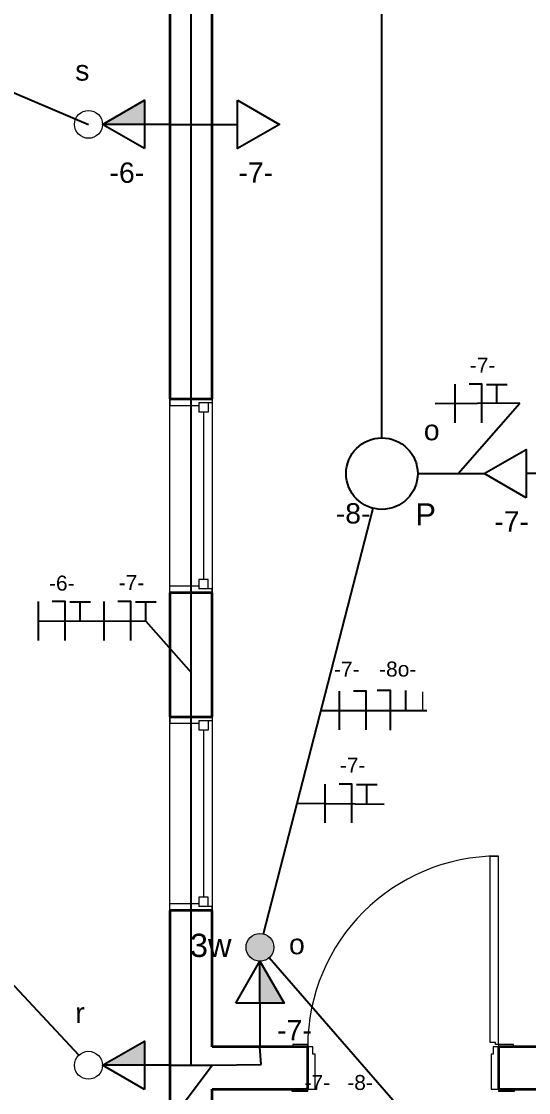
# Model space of a CAD drawing. Header units: metres. Extents: x -182 to 99, y 70 to 117.
# Drawn here: x -82.97 to -80.58, y 97.66 to 102.71 of the extents above; entities that cross this region are included whole.
import ezdxf

# ---------------------------------------------------------------- set-up
doc = ezdxf.new("R2010")
doc.units = ezdxf.units.M
doc.header["$LTSCALE"] = 0.01
for name, color, linetype, lineweight in [('A-DOOR', 1, 'Continuous', 9), ('A-DOOR-FRAM', 1, 'Continuous', 13), ('A-GLAZ', 6, 'Continuous', 9), ('A-GLAZ-FRAM', 6, 'Continuous', 13), ('A-GLAZ-GLAS', 6, 'Continuous', 13), ('A-WALL', 2, 'Continuous', 9)]:
    doc.layers.add(name, color=color, linetype=linetype, lineweight=lineweight)
for name, color, linetype in [('FIAÇÃO', 10, 'Continuous'), ('Força', 7, 'Continuous'), ('Iluminação', 7, 'Continuous')]:
    doc.layers.add(name, color=color, linetype=linetype)
doc.styles.add('Arial', font='arial.ttf', dxfattribs={"height": 0.295059880239521})

# ---------------------------------------------------------------- blocks, each defined once
blk = doc.blocks.new('Puerta de 1 hoja - 90 x 210 cm-129096-Planta Baja')
at = {"layer": 'A-DOOR', "lineweight": 13}
for p, q in [((0.6768665836338023, 1.000000000000962), (0.7168665836338028, 1.000000000000962)), ((0.6768665836338023, 0.1200000000009934), (0.6768665836338023, 1.000000000000962)), ((0.7168665836338028, 0.1100000000009934), (0.7168665836338028, 1.000000000000962)), ((0.7018665836337853, 0.1200000000009934), (0.6768665836338023, 0.1200000000009934)), ((0.7018665836337853, 0.1100000000009934), (0.7018665836337853, 0.1200000000009934)), ((0.7168665836338028, 0.1100000000009934), (0.7018665836337853, 0.1100000000009934))]:
    blk.add_line(p, q, dxfattribs=at)
blk.add_arc((0.7168665836338014, 0.1000000000009641), 0.9000000000000028, 90.00000000000017, 179.9999999999998, dxfattribs=at)
at = {"layer": 'A-DOOR-FRAM'}
for p, q in [((-0.183133416366197, 0.1100000000000134), (-0.2531334163661975, 0.1100000000000134)), ((-0.2531334163661975, 0.1100000000000134), (-0.2531334163661973, 0.1)), ((-0.1831334163661966, 0.1), (-0.183133416366197, 0.1100000000000134)), ((0.7868665836338021, 0.1100000000000134), (0.7168665836338014, 0.1100000000000134)), ((0.7168665836338014, 0.1100000000000134), (0.7168665836338014, 0.1)), ((0.7868665836338021, 0.1), (0.7868665836338021, 0.1100000000000134)), ((-0.1581334163661956, 0.1000000000009878), (-0.1831334163661951, 0.1000000000009877)), ((-0.1581334163661956, 0.0650000000009727), (-0.1581334163661956, 0.1000000000009878)), ((-0.1481334163661955, 0.0650000000009727), (-0.1581334163661956, 0.0650000000009727)), ((-0.1481334163661962, -0.0999999999999995), (-0.1481334163661955, 0.0650000000009728)), ((0.6918665836338023, 0.0650000000009699), (0.6818665836338024, 0.0650000000009699)), ((0.6818665836338024, 0.0650000000009699), (0.6818665836338019, -0.1000000000000022)), ((0.7168665836338021, 0.1000000000009848), (0.6918665836338024, 0.1000000000009849)), ((0.6918665836338024, 0.1000000000009849), (0.6918665836338023, 0.0650000000009699)), ((-0.2581334163661972, -0.1), (-0.2581334163661972, -0.1099999999999967)), ((-0.1831334163661972, -0.1099999999999967), (-0.1831334163661972, -0.1)), ((-0.1831334163661958, -0.0999999999999997), (-0.1481334163661962, -0.0999999999999995)), ((0.6818665836338019, -0.1000000000000022), (0.7168665836338015, -0.1000000000000023)), ((0.7168665836338018, -0.1), (0.7168665836338018, -0.1099999999999967)), ((0.7918665836338019, -0.1099999999999967), (0.7918665836338019, -0.1)), ((-0.2581334163661972, -0.1099999999999967), (-0.1831334163661972, -0.1099999999999967)), ((0.7168665836338018, -0.1099999999999967), (0.7918665836338019, -0.1099999999999967))]:
    blk.add_line(p, q, dxfattribs=at)
blk = doc.blocks.new('M_Fijo - 0915 x 1830 mm-391251-Planta Baja')
at = {"layer": 'A-GLAZ-FRAM'}
for p, q in [((-0.4575000000000081, 0.1130000000000113), (-0.4385000000000095, 0.1130000000000113)), ((-0.4385000000000095, 0.1130000000000113), (-0.4385000000000095, 0.0499999999999839)), ((0.4384999999999905, 0.1130000000000113), (0.4384999999999905, 0.0499999999999839)), ((0.4563782114087729, 0.1130000000000113), (0.4384999999999905, 0.1130000000000113)), ((-0.4385000000000095, 0.0940000000000113), (-0.3945000000000092, 0.0940000000000113)), ((-0.3945000000000092, 0.0940000000000113), (-0.3945000000000092, 0.0499999999999839)), ((0.3944999999999879, 0.0940000000000113), (0.3944999999999879, 0.0499999999999839)), ((0.4384999999999905, 0.0940000000000113), (0.3944999999999879, 0.0940000000000113)), ((-0.4385000000000095, 0.0499999999999839), (-0.3945000000000092, 0.0499999999999839)), ((-0.4255000000000078, 0.0499999999999839), (-0.4255000000000078, -0.0869999999999716)), ((0.3944999999999879, 0.0499999999999839), (0.4384999999999905, 0.0499999999999839)), ((0.4254999999999924, 0.0499999999999839), (0.4254999999999924, -0.0869999999999887)), ((-0.457500000000008, -0.0869999999999716), (-0.4255000000000078, -0.0869999999999716)), ((0.4574999999999925, -0.0869999999999887), (0.4254999999999924, -0.0869999999999887))]:
    blk.add_line(p, q, dxfattribs=at)
at = {"layer": 'A-GLAZ-GLAS'}
blk.add_line((-0.3945000000000092, 0.072000000000011), (0.3944999999999879, 0.072000000000011), dxfattribs=at)
blk = doc.blocks.new('F-N')
at = {"layer": 'FIAÇÃO'}
blk.add_line((2561.974106485481, 1254.619835322897), (2561.974106485481, 1275.442477162884), dxfattribs=at)
at = {"layer": 'FIAÇÃO', "color": 5}
blk.add_lwpolyline([(2576.262480491295, 1254.619835322897), (2576.262480491295, 1275.442477162884), (2569.321599878122, 1275.442477162884)], dxfattribs=at)
blk = doc.blocks.new('RN')
at = {"layer": 'FIAÇÃO', "color": 18, "true_color": 0x000000}
blk.add_line((2653.238842375515, 1365.505035970804), (2653.238842375515, 1375.916356890398), dxfattribs=at)
at = {"layer": 'FIAÇÃO', "color": 5}
blk.add_lwpolyline([(2645.194486819908, 1355.093717254775), (2645.194486819908, 1375.916359094763), (2638.253606206734, 1375.916359094763)], dxfattribs=at)
blk = doc.blocks.new('F-N-T')
at = {"layer": 'FIAÇÃO', "color": 1}
blk.add_line((2561.974106485481, 1284.078848262143), (2561.974106485481, 1304.90149010213), dxfattribs=at)
at = {"layer": 'FIAÇÃO', "color": 3}
blk.add_line((2584.306836046903, 1294.334867884916), (2584.306836046903, 1304.746188804909), dxfattribs=at)
at = {"layer": 'FIAÇÃO', "color": 5}
blk.add_lwpolyline([(2576.262480491295, 1284.078848262143), (2576.262480491295, 1304.90149010213), (2569.321599878122, 1304.90149010213)], dxfattribs=at)
at = {"layer": 'FIAÇÃO', "color": 3}
blk.add_lwpolyline([(2578.754131556404, 1304.746188804909), (2584.306836046903, 1304.746188804909), (2589.859540537668, 1304.746188804909)], dxfattribs=at)

msp = doc.modelspace()

# ---------------------------------------------------------------- hatches: boundary and pattern name
at = {"layer": 'Iluminação'}
h = msp.add_hatch(color=256, dxfattribs=at)
h.paths.add_polyline_path([(-82.71940576647953, 86.76730904159663, 1), (-82.58778539544937, 86.76730904159663, 1)])
h.paths.add_polyline_path([(-80.87625420557751, 94.42846597719877, 1), (-81.00787457660766, 94.42846597719877, 1)])
h.paths.add_polyline_path([(-81.91364017153865, 98.34483807346514, 1), (-81.7820198005085, 98.34483807346514, 1)])
h.paths.add_polyline_path([(-87.49796880540771, 107.6103855003141, 1), (-87.62958917643786, 107.6103855003141, 1)])
h.paths.add_polyline_path([(-84.4258549677617, 106.821348113818, 1), (-84.55747533879185, 106.821348113818, 1)])
for points in [[(-82.5904563999718, 102.2288586885793), (-82.39268901015924, 102.2288586885793), (-82.39268901015924, 102.3430397443226)], [(-81.8478299860217, 98.27902788794954), (-81.8478299860217, 98.08126049813698), (-81.73364893027838, 98.08126049813698)], [(-82.5904563999718, 97.78836123732789), (-82.39268901015924, 97.78836123732789), (-82.39268901015924, 97.9025422930712)]]:
    msp.add_hatch(color=256, dxfattribs=at).paths.add_polyline_path(points)
at = {"layer": 'Iluminação', "ltscale": 0.5}
h = msp.add_hatch(dxfattribs=at)
h.set_pattern_fill('ANGLE', color=256)
h.set_pattern_definition([(0, (0, 0), (0, 6.985), [5.08, -1.905]), (90, (0, 0), (-6.985, 4.277078946022131e-16), [5.08, -1.905])])
h.paths.add_polyline_path([(-82.71940576647953, 86.76730904159663, 1), (-82.58778539544937, 86.76730904159663, 1)])
h.paths.add_polyline_path([(-81.00787457660766, 94.42846597719877, 1), (-80.87625420557751, 94.42846597719877, 1)])
h.paths.add_polyline_path([(-81.7820198005085, 98.34483807346514, 1), (-81.91364017153865, 98.34483807346514, 1)])

# ---------------------------------------------------------------- linework, layer by layer
at = {"layer": 'A-WALL', "color": 7, "lineweight": 35}
for p, q in [((-82.27282998602863, 103.5246137087538), (-82.27282998602863, 100.9331036684009)), ((-82.07282998602864, 100.9331036684009), (-82.07282998602864, 103.5246137087538)), ((-82.27282998602863, 100.9331036684009), (-82.07282998602864, 100.9331036684009)), ((-82.07282998602864, 100.0181036684009), (-82.27282998602863, 100.0181036684009)), ((-82.27282998602863, 100.0181036684009), (-82.27282998602863, 99.43310366840096)), ((-82.07282998602864, 99.43310366840096), (-82.07282998602864, 100.0181036684009)), ((-82.27282998602863, 99.43310366840096), (-82.07282998602864, 99.43310366840096)), ((-82.07282998602864, 98.518103668401), (-82.27282998602863, 98.518103668401)), ((-82.27282998602863, 98.518103668401), (-82.27282998602863, 95.49060366840092)), ((-82.07282998602864, 97.87560366840096), (-82.07282998602864, 98.518103668401)), ((-81.62282998602838, 97.87560366840096), (-82.07282998602864, 97.87560366840096)), ((-81.62282998602838, 97.67560366840095), (-81.62282998602838, 97.87560366840096)), ((-80.47282998602839, 97.87560366840096), (-80.72282998602839, 97.87560366840096)), ((-80.72282998602839, 97.87560366840096), (-80.72282998602839, 97.67560366840095)), ((-82.07282998602864, 95.45060366840092), (-82.07282998602864, 97.67560366840095)), ((-82.07282998602864, 97.67560366840095), (-81.62282998602838, 97.67560366840095)), ((-80.72282998602839, 97.67560366840095), (-80.47282998602839, 97.67560366840095))]:
    msp.add_line(p, q, dxfattribs=at)
at = {"layer": 'A-WALL', "color": 7}
for p, q in [((-82.27282998602863, 100.0181036684009), (-82.27282998602863, 100.9331036684009)), ((-82.07282998602864, 100.9331036684009), (-82.07282998602864, 100.0181036684009)), ((-82.27282998602863, 98.518103668401), (-82.27282998602863, 99.43310366840096)), ((-82.07282998602864, 99.43310366840096), (-82.07282998602864, 98.518103668401))]:
    msp.add_line(p, q, dxfattribs=at)
at = {"layer": 'FIAÇÃO', "color": 18, "lineweight": 20, "true_color": 0x000000}
msp.add_line((-81.07948717313818, 99.46272087093305), (-81.07948717313818, 99.55115819139672), dxfattribs=at)
at = {"layer": 'Força', "color": 0, "ltscale": 0.5}
for p, q in [((-82.17282998602863, 102.2288586885773), (-82.17282998602863, 104.7321137087538)), ((-82.27282998602863, 102.2288586885773), (-82.07282998602864, 102.2288586885773)), ((-82.17282998602866, 97.78836123732592), (-82.17282998602863, 102.2288586885773)), ((-80.62267675943758, 100.9135579341416), (-81.02107550743551, 100.9104733233662)), ((-80.91298268699757, 100.580603668401), (-80.62267675943758, 100.9135579341416)), ((-81.10406848005307, 100.580603668401), (-80.79045639997162, 100.580603668401)), ((-82.89152688055516, 99.88519373728984), (-82.38622074116881, 99.88382955408633)), ((-82.38622074116881, 99.88382955408633), (-82.17282998602866, 99.64225399604639)), ((-81.67291336942944, 99.02496425323407), (-81.26239951539549, 99.02029141390085)), ((-81.84277006416403, 97.79112710215475), (-81.8478299860285, 97.87560366840096)), ((-82.4622832497057, 97.26877950624862), (-82.07282998602875, 97.78836123732594)), ((-82.27282998602863, 97.78836123732592), (-82.07282998602871, 97.78836123732593)), ((-82.07282998602871, 97.78836123732593), (-81.84277006416403, 97.79112710215475))]:
    msp.add_line(p, q, dxfattribs=at)
at = {"layer": 'Iluminação', "color": 0, "ltscale": 0.5}
for p, q in [((-81.27282998602857, 100.7493651743764), (-81.27282998602846, 105.6138502809143)), ((-84.27981114265654, 102.9194308810821), (-82.65626658548688, 102.2288586885776)), ((-81.83143817328622, 98.40857416208621), (-81.31486461914152, 100.4171609092522)), ((-84.3451036106807, 99.5955569111236), (-82.7012002277535, 97.83644396094066)), ((-81.56032998602606, 99.46272087093305), (-81.06032998602606, 99.46272087093305)), ((-80.57757259760825, 96.8849349538351), (-81.80463170986829, 98.29519042040137))]:
    msp.add_line(p, q, dxfattribs=at)
at = {"layer": 'Iluminação'}
for p, q in [((-82.39268901015924, 102.2288586885773), (-82.5904563999718, 102.2288586885773)), ((-82.27282998602863, 102.2288586885773), (-82.39268901015924, 102.2288586885773)), ((-82.07282998602864, 102.2288586885773), (-81.95297096189802, 102.2288586885773)), ((-80.47282998602842, 100.580603668401), (-80.59268901015903, 100.580603668401)), ((-81.84782998602357, 98.08126049813698), (-81.84782998602357, 98.27902788794954)), ((-81.8478299860285, 98.08126049813698), (-81.8478299860285, 97.87560366840096)), ((-82.39268901015924, 97.78836123732592), (-82.5904563999718, 97.78836123732592)), ((-82.27282998602863, 97.78836123732592), (-82.39268901015924, 97.78836123732592))]:
    msp.add_line(p, q, dxfattribs=at)
for points in [[(-82.39268901015924, 102.1146776328243), (-82.5904563999718, 102.2288586885773), (-82.39268901015924, 102.3430397443205)], [(-81.95297096189802, 102.3430397443304), (-81.75520357208546, 102.2288586885773), (-81.95297096189802, 102.1146776328341)], [(-80.59268901015903, 100.4664226126479), (-80.79045639997159, 100.580603668401), (-80.59268901015903, 100.6947847241442)], [(-81.96201104177665, 98.08126049813698), (-81.84782998602357, 98.27902788794954), (-81.73364893028035, 98.08126049813698)], [(-82.39268901015924, 97.67418018157282), (-82.5904563999718, 97.78836123732592), (-82.39268901015924, 97.90254229306912)]]:
    msp.add_lwpolyline(points, close=True, dxfattribs=at)
at = {"layer": 'Iluminação', "lineweight": 20}
for centre in [(-82.65626658548688, 102.2288586885776), (-81.84782998602357, 98.34483807346514), (-82.65626658548688, 97.78836123732621)]:
    msp.add_circle(centre, 0.06581018551507792, dxfattribs=at)
at = {"layer": 'Iluminação'}
msp.add_circle((-81.27282998602851, 100.580603668401), 0.168761505975434, dxfattribs=at)

# ---------------------------------------------------------------- block references
at = {"layer": 'A-DOOR'}
msp.add_blockref('Puerta de 1 hoja - 90 x 210 cm-129096-Planta Baja', (-81.43969656966217, 97.77560366840099), dxfattribs=at)
at = {"layer": 'A-GLAZ', "rotation": 269.9999999999999}
for p in [(-82.18582998602865, 100.4756036684009), (-82.18582998602865, 98.97560366840095)]:
    msp.add_blockref('M_Fijo - 0915 x 1830 mm-391251-Planta Baja', p, dxfattribs=at)
at = {"layer": 'FIAÇÃO', "lineweight": 20, "xscale": 0.008784106945095342, "yscale": 0.008784106945095342, "zscale": 0.008784106945095342}
for name, p in [('F-N-T', (-103.4314798199621, 89.54026297230048)), ('F-N-T', (-103.4314798199621, 89.54026297230048)), ('F-N-T', (-105.3961814224887, 88.51425365181939)), ('F-N-T', (-105.3961814224887, 88.51425365181939)), ('F-N-T', (-105.0870483679458, 88.51425365181939)), ('F-N-T', (-105.0870483679458, 88.51425365181939)), ('F-N', (-103.9768061178166, 88.35055190561789)), ('F-N-T', (-104.0443299507818, 87.65250753299777)), ('F-N-T', (-104.0443299507818, 87.65250753299777))]:
    msp.add_blockref(name, p, dxfattribs=at)
at = {"layer": 'Iluminação', "xscale": 0.009000000000000001, "yscale": 0.009000000000000001, "zscale": 0.009000000000000001}
msp.add_blockref('RN', (-105.0391515218341, 87.17317552736013), dxfattribs=at)

# ---------------------------------------------------------------- texts
at = {"layer": 'FIAÇÃO', "lineweight": 20, "style": 'Arial'}
for s, p in [('-7-', (-80.85861730006387, 101.056686962577)), ('-6-', (-82.84260313835308, 100.0284906525254)), ('-7-', (-82.51418584804755, 100.0306776420959)), ('-8o-', (-81.28631293958473, 99.62279026354793)), ('-7-', (-81.49880772991766, 99.62279026354793)), ('-7-', (-81.4714674308836, 99.16893152327428)), ('-7-', (-81.63780942855394, 97.67166709996063)), ('-8-', (-81.43634728254186, 97.67166709996062))]:
    msp.add_text(s, height=0.0707498563744115, dxfattribs=at).set_placement(p)
at = {"layer": 'Iluminação', "lineweight": 20, "style": 'Arial'}
for s, height, p in [('s', 0.0958872193042089, (-82.71883594689767, 102.4355110101738)), ('-6-', 0.0958872193042089, (-82.55723631287258, 101.9532115708995)), ('-7-', 0.0958872193042089, (-81.94969652079668, 101.9535146040073)), ('o', 0.0958872193042089, (-81.07544457422335, 100.7380107261535)), ('-8-', 0.0958872193042089, (-81.49047957580328, 100.3451732209023)), ('-7-', 0.0958872193042089, (-80.74322635795578, 100.3071305797838)), ('3w', 0.1096836425251299, (-82.17802280168888, 98.29939326957164)), ('o', 0.0958872193042089, (-81.71106916497496, 98.3121636141864)), ('r', 0.0958872193042089, (-82.71889857077768, 97.98792865670579)), ('-7-', 0.0958872193042089, (-81.76727734525375, 97.90531931478571))]:
    msp.add_text(s, height=height, dxfattribs=at).set_placement(p)
at = {"layer": 'Iluminação', "lineweight": 20, "insert": (-81.06671367340255, 100.3364400065476), "char_height": 0.1040247351295362, "width": 0.59539561451889, "attachment_point": 8, "style": 'Arial'}
msp.add_mtext('{\\H0.0275x;\\P\\P}P', dxfattribs=at)

doc.saveas('drawing.dxf')
